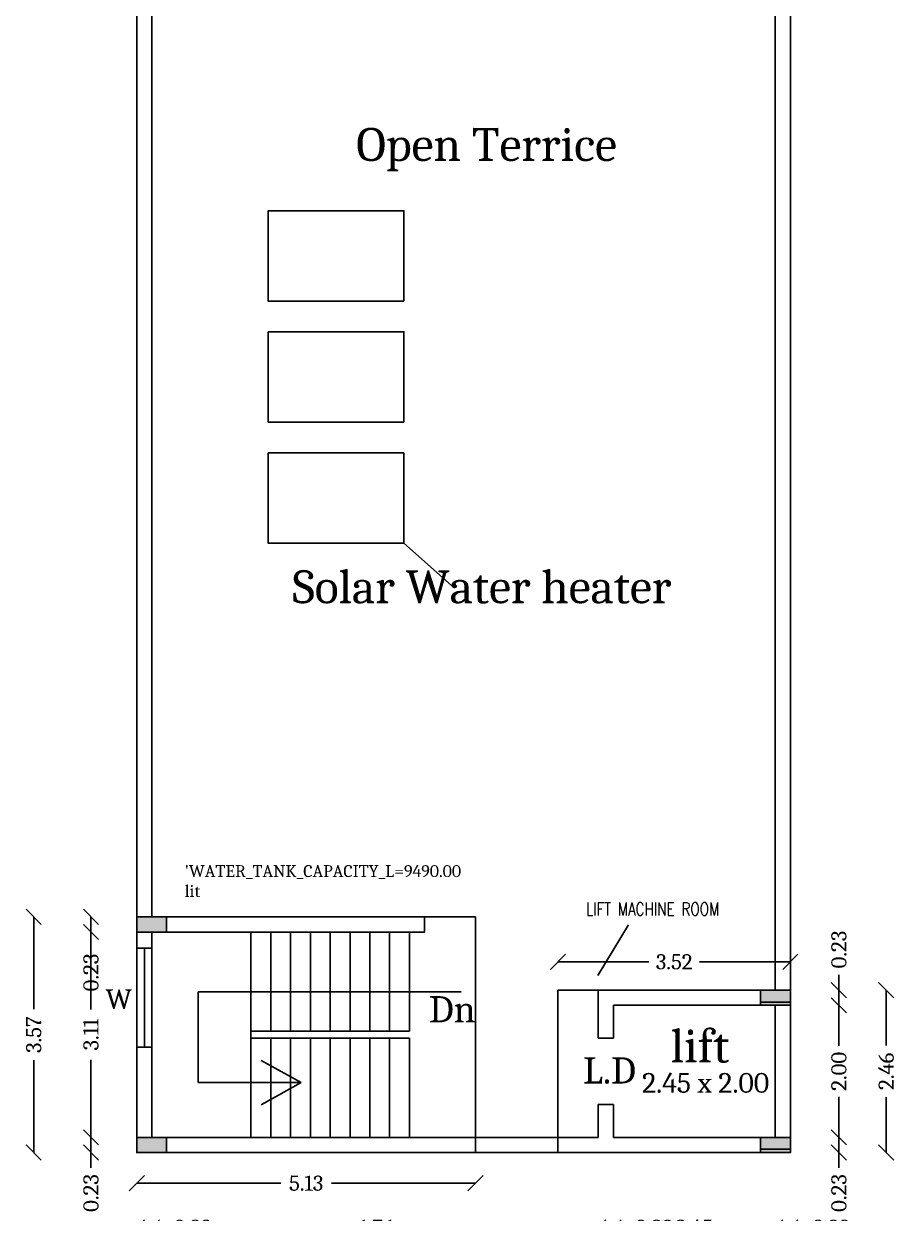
# Model space of a CAD drawing. Header units: metres. Extents: x 54 to 230, y 9 to 104.
# Drawn here: x 118.25 to 131.47, y 29.2 to 47.22 of the extents above; entities that cross this region are included whole.
import ezdxf

# ---------------------------------------------------------------- set-up
doc = ezdxf.new("R2010")
doc.units = ezdxf.units.M
doc.header["$MEASUREMENT"] = 0
for name, color, linetype in [('BLK_1_FLR_2_ROOF_AREA', 54, 'Continuous'), ('BLK_1_STAIR_HEADROOM', 1, 'Continuous'), ('SOLAR_WATER_HEATER', 1, 'Continuous'), ('WATER_TANK_CALCULATION', 146, 'Continuous')]:
    doc.layers.add(name, color=color, linetype=linetype)
doc.styles.add('RS1', font='romans.shx', dxfattribs={"width": 0.75})
doc.styles.get("Standard").update_dxf_attribs({"font": 'Cambria.ttf'})
doc.dimstyles.get("Standard").update_dxf_attribs({"dimtxt": 0.23, "dimasz": 0.23, "dimexe": 0.18, "dimexo": 0.0625, "dimgap": 0.09, "dimtad": 0, "dimzin": 0, "dimdsep": 46, "dimtxsty": 'Standard', "dimblk": 'OBLIQUE', "dimcen": 0.09, "dimse1": 1, "dimse2": 1, "dimadec": 0, "dimazin": 0, "dimtfac": 1, "dimtofl": 0, "dimtmove": 0, "dimatfit": 3, "dimldrblk": 'OBLIQUE', "dimfxl": 0, "dimtolj": 1, "dimtzin": 0, "dimarcsym": 0})

# ---------------------------------------------------------------- blocks, each defined once
blk = doc.blocks.new('_Oblique')
at = {"color": 0, "linetype": 'ByBlock', "lineweight": -2}
blk.add_line((-0.5, -0.5), (0.5, 0.5), dxfattribs=at)
blk = doc.blocks.new('*D224')
at = {"color": 0, "lineweight": -2, "ltscale": 0.25}
for p, q in [((119.268, 33.694), (119.268, 33.464)), ((119.268, 33.464), (119.268, 33.234))]:
    blk.add_line(p, q, dxfattribs=at)
at = {"color": 0, "lineweight": -2, "ltscale": 0.25, "xscale": 0.23, "yscale": 0.23, "zscale": 0.23}
for p, rotation in [((119.268, 33.694), 90), ((119.268, 33.464), 270)]:
    blk.add_blockref('_Oblique', p, dxfattribs=dict(at, rotation=rotation))
at = {"color": 0, "lineweight": 25, "ltscale": 0.25, "insert": (119.268, 32.85), "char_height": 0.23, "attachment_point": 5, "rotation": 90}
blk.add_mtext('\\A1;0.23', dxfattribs=at)
blk = doc.blocks.new('*D225')
at = {"color": 0, "lineweight": -2, "ltscale": 0.25}
for p, q in [((119.268, 33.464), (119.268, 32.292)), ((119.268, 30.354), (119.268, 31.526))]:
    blk.add_line(p, q, dxfattribs=at)
at = {"color": 0, "lineweight": -2, "ltscale": 0.25, "xscale": 0.23, "yscale": 0.23, "zscale": 0.23}
for p, rotation in [((119.268, 33.464), 90), ((119.268, 30.354), 270)]:
    blk.add_blockref('_Oblique', p, dxfattribs=dict(at, rotation=rotation))
at = {"color": 0, "lineweight": 25, "ltscale": 0.25, "insert": (119.268, 31.909), "char_height": 0.23, "attachment_point": 5, "rotation": 90}
blk.add_mtext('\\A1;3.11', dxfattribs=at)
blk = doc.blocks.new('*D226')
at = {"color": 0, "lineweight": -2, "ltscale": 0.25}
for p, q in [((119.268, 30.354), (119.268, 30.124)), ((119.268, 30.124), (119.268, 29.894))]:
    blk.add_line(p, q, dxfattribs=at)
at = {"color": 0, "lineweight": -2, "ltscale": 0.25, "xscale": 0.23, "yscale": 0.23, "zscale": 0.23}
for p, rotation in [((119.268, 30.354), 90), ((119.268, 30.124), 270)]:
    blk.add_blockref('_Oblique', p, dxfattribs=dict(at, rotation=rotation))
at = {"color": 0, "lineweight": 25, "ltscale": 0.25, "insert": (119.268, 29.51), "char_height": 0.23, "attachment_point": 5, "rotation": 90}
blk.add_mtext('\\A1;0.23', dxfattribs=at)
blk = doc.blocks.new('*D23')
at = {"color": 0, "lineweight": -2, "ltscale": 0.25}
for p, q in [((130.597, 32.354), (130.597, 31.741)), ((130.597, 30.354), (130.597, 30.967))]:
    blk.add_line(p, q, dxfattribs=at)
at = {"color": 0, "lineweight": -2, "ltscale": 0.25, "xscale": 0.23, "yscale": 0.23, "zscale": 0.23}
for p, rotation in [((130.597, 32.354), 90), ((130.597, 30.354), 270)]:
    blk.add_blockref('_Oblique', p, dxfattribs=dict(at, rotation=rotation))
at = {"color": 0, "lineweight": 25, "ltscale": 0.25, "insert": (130.597, 31.354), "char_height": 0.23, "attachment_point": 5, "rotation": 90}
blk.add_mtext('\\A1;2.00', dxfattribs=at)
blk = doc.blocks.new('*D24')
at = {"color": 0, "lineweight": -2, "ltscale": 0.25}
for p, q in [((130.597, 30.354), (130.597, 30.124)), ((130.597, 30.124), (130.597, 29.894))]:
    blk.add_line(p, q, dxfattribs=at)
at = {"color": 0, "lineweight": -2, "ltscale": 0.25, "xscale": 0.23, "yscale": 0.23, "zscale": 0.23}
for p, rotation in [((130.597, 30.354), 90), ((130.597, 30.124), 270)]:
    blk.add_blockref('_Oblique', p, dxfattribs=dict(at, rotation=rotation))
at = {"color": 0, "lineweight": 25, "ltscale": 0.25, "insert": (130.597, 29.51), "char_height": 0.23, "attachment_point": 5, "rotation": 90}
blk.add_mtext('\\A1;0.23', dxfattribs=at)
blk = doc.blocks.new('*D26')
at = {"color": 0, "lineweight": -2, "ltscale": 0.25}
for p, q in [((130.597, 32.584), (130.597, 32.814)), ((130.597, 32.354), (130.597, 32.584))]:
    blk.add_line(p, q, dxfattribs=at)
at = {"color": 0, "lineweight": -2, "ltscale": 0.25, "xscale": 0.23, "yscale": 0.23, "zscale": 0.23}
for p, rotation in [((130.597, 32.584), 90), ((130.597, 32.354), 270)]:
    blk.add_blockref('_Oblique', p, dxfattribs=dict(at, rotation=rotation))
at = {"color": 0, "lineweight": 25, "ltscale": 0.25, "insert": (130.597, 33.198), "char_height": 0.23, "attachment_point": 5, "rotation": 90}
blk.add_mtext('\\A1;0.23', dxfattribs=at)
blk = doc.blocks.new('*D27')
at = {"layer": 'BLK_1_STAIR_HEADROOM', "color": 0, "lineweight": -2, "ltscale": 0.25}
for p, q in [((131.314, 32.584), (131.314, 31.743)), ((131.314, 30.124), (131.314, 30.965))]:
    blk.add_line(p, q, dxfattribs=at)
at = {"layer": 'BLK_1_STAIR_HEADROOM', "color": 0, "lineweight": -2, "ltscale": 0.25, "xscale": 0.23, "yscale": 0.23, "zscale": 0.23}
for p, rotation in [((131.314, 32.584), 90), ((131.314, 30.124), 270)]:
    blk.add_blockref('_Oblique', p, dxfattribs=dict(at, rotation=rotation))
at = {"layer": 'BLK_1_STAIR_HEADROOM', "color": 0, "lineweight": 25, "ltscale": 0.25, "insert": (131.314, 31.354), "char_height": 0.23, "attachment_point": 5, "rotation": 90}
blk.add_mtext('\\A1;2.46', dxfattribs=at)
blk = doc.blocks.new('*D230')
at = {"color": 0, "lineweight": -2, "ltscale": 0.25}
for p, q in [((119.962, 28.991), (120.192, 28.991)), ((120.192, 28.991), (120.422, 28.991))]:
    blk.add_line(p, q, dxfattribs=at)
at = {"color": 0, "lineweight": -2, "ltscale": 0.25, "xscale": 0.23, "yscale": 0.23, "zscale": 0.23, "rotation": 180}
blk.add_blockref('_Oblique', (119.962, 28.991), dxfattribs=at)
at = {"color": 0, "lineweight": -2, "ltscale": 0.25, "xscale": 0.23, "yscale": 0.23, "zscale": 0.23}
blk.add_blockref('_Oblique', (120.192, 28.991), dxfattribs=at)
at = {"color": 0, "lineweight": 25, "ltscale": 0.25, "insert": (120.806, 28.991), "char_height": 0.23, "attachment_point": 5}
blk.add_mtext('\\A1;0.23', dxfattribs=at)
blk = doc.blocks.new('*D231')
at = {"color": 0, "lineweight": -2, "ltscale": 0.25}
for p, q in [((120.192, 28.991), (123.183, 28.991)), ((126.952, 28.991), (123.961, 28.991))]:
    blk.add_line(p, q, dxfattribs=at)
at = {"color": 0, "lineweight": -2, "ltscale": 0.25, "xscale": 0.23, "yscale": 0.23, "zscale": 0.23, "rotation": 180}
blk.add_blockref('_Oblique', (120.192, 28.991), dxfattribs=at)
at = {"color": 0, "lineweight": -2, "ltscale": 0.25, "xscale": 0.23, "yscale": 0.23, "zscale": 0.23}
blk.add_blockref('_Oblique', (126.952, 28.991), dxfattribs=at)
at = {"color": 0, "lineweight": 25, "ltscale": 0.25, "insert": (123.572, 28.991), "char_height": 0.23, "attachment_point": 5}
blk.add_mtext('\\A1;6.76', dxfattribs=at)
blk = doc.blocks.new('*D232')
at = {"color": 0, "lineweight": -2, "ltscale": 0.25}
for p, q in [((126.952, 28.991), (127.182, 28.991)), ((127.182, 28.991), (127.412, 28.991))]:
    blk.add_line(p, q, dxfattribs=at)
at = {"color": 0, "lineweight": -2, "ltscale": 0.25, "xscale": 0.23, "yscale": 0.23, "zscale": 0.23, "rotation": 180}
blk.add_blockref('_Oblique', (126.952, 28.991), dxfattribs=at)
at = {"color": 0, "lineweight": -2, "ltscale": 0.25, "xscale": 0.23, "yscale": 0.23, "zscale": 0.23}
blk.add_blockref('_Oblique', (127.182, 28.991), dxfattribs=at)
at = {"color": 0, "lineweight": 25, "ltscale": 0.25, "insert": (127.796, 28.991), "char_height": 0.23, "attachment_point": 5}
blk.add_mtext('\\A1;0.23', dxfattribs=at)
blk = doc.blocks.new('*D233')
at = {"color": 0, "lineweight": -2, "ltscale": 0.25}
for p, q in [((127.182, 28.991), (128.022, 28.991)), ((129.632, 28.991), (128.792, 28.991))]:
    blk.add_line(p, q, dxfattribs=at)
at = {"color": 0, "lineweight": -2, "ltscale": 0.25, "xscale": 0.23, "yscale": 0.23, "zscale": 0.23, "rotation": 180}
blk.add_blockref('_Oblique', (127.182, 28.991), dxfattribs=at)
at = {"color": 0, "lineweight": -2, "ltscale": 0.25, "xscale": 0.23, "yscale": 0.23, "zscale": 0.23}
blk.add_blockref('_Oblique', (129.632, 28.991), dxfattribs=at)
at = {"color": 0, "lineweight": 25, "ltscale": 0.25, "insert": (128.407, 28.991), "char_height": 0.23, "attachment_point": 5}
blk.add_mtext('\\A1;2.45', dxfattribs=at)
blk = doc.blocks.new('*D234')
at = {"color": 0, "lineweight": -2, "ltscale": 0.25}
for p, q in [((129.632, 28.991), (129.862, 28.991)), ((129.862, 28.991), (130.092, 28.991))]:
    blk.add_line(p, q, dxfattribs=at)
at = {"color": 0, "lineweight": -2, "ltscale": 0.25, "xscale": 0.23, "yscale": 0.23, "zscale": 0.23, "rotation": 180}
blk.add_blockref('_Oblique', (129.632, 28.991), dxfattribs=at)
at = {"color": 0, "lineweight": -2, "ltscale": 0.25, "xscale": 0.23, "yscale": 0.23, "zscale": 0.23}
blk.add_blockref('_Oblique', (129.862, 28.991), dxfattribs=at)
at = {"color": 0, "lineweight": 25, "ltscale": 0.25, "insert": (130.476, 28.991), "char_height": 0.23, "attachment_point": 5}
blk.add_mtext('\\A1;0.23', dxfattribs=at)
blk = doc.blocks.new('*D235')
at = {"color": 0, "lineweight": -2, "ltscale": 0.25}
for p, q in [((119.962, 28.236), (124.523, 28.236)), ((129.862, 28.236), (125.301, 28.236))]:
    blk.add_line(p, q, dxfattribs=at)
at = {"color": 0, "lineweight": -2, "ltscale": 0.25, "xscale": 0.23, "yscale": 0.23, "zscale": 0.23, "rotation": 180}
blk.add_blockref('_Oblique', (119.962, 28.236), dxfattribs=at)
at = {"color": 0, "lineweight": -2, "ltscale": 0.25, "xscale": 0.23, "yscale": 0.23, "zscale": 0.23}
blk.add_blockref('_Oblique', (129.862, 28.236), dxfattribs=at)
at = {"color": 0, "lineweight": 25, "ltscale": 0.25, "insert": (124.912, 28.236), "char_height": 0.23, "attachment_point": 5}
blk.add_mtext('\\A1;9.90', dxfattribs=at)
blk = doc.blocks.new('*D68')
at = {"layer": 'BLK_1_STAIR_HEADROOM', "color": 0, "lineweight": -2, "ltscale": 0.25}
for p, q in [((119.962, 29.659), (122.145, 29.659)), ((125.092, 29.659), (122.909, 29.659))]:
    blk.add_line(p, q, dxfattribs=at)
at = {"layer": 'BLK_1_STAIR_HEADROOM', "color": 0, "lineweight": -2, "ltscale": 0.25, "xscale": 0.23, "yscale": 0.23, "zscale": 0.23, "rotation": 180}
blk.add_blockref('_Oblique', (119.962, 29.659), dxfattribs=at)
at = {"layer": 'BLK_1_STAIR_HEADROOM', "color": 0, "lineweight": -2, "ltscale": 0.25, "xscale": 0.23, "yscale": 0.23, "zscale": 0.23}
blk.add_blockref('_Oblique', (125.092, 29.659), dxfattribs=at)
at = {"layer": 'BLK_1_STAIR_HEADROOM', "color": 0, "lineweight": 25, "ltscale": 0.25, "insert": (122.527, 29.659), "char_height": 0.23, "attachment_point": 5}
blk.add_mtext('\\A1;5.13', dxfattribs=at)
blk = doc.blocks.new('*D69')
at = {"layer": 'BLK_1_STAIR_HEADROOM', "color": 0, "lineweight": -2, "ltscale": 0.25}
for p, q in [((118.401, 33.694), (118.401, 32.296)), ((118.401, 30.124), (118.401, 31.522))]:
    blk.add_line(p, q, dxfattribs=at)
at = {"layer": 'BLK_1_STAIR_HEADROOM', "color": 0, "lineweight": -2, "ltscale": 0.25, "xscale": 0.23, "yscale": 0.23, "zscale": 0.23}
for p, rotation in [((118.401, 33.694), 90), ((118.401, 30.124), 270)]:
    blk.add_blockref('_Oblique', p, dxfattribs=dict(at, rotation=rotation))
at = {"layer": 'BLK_1_STAIR_HEADROOM', "color": 0, "lineweight": 25, "ltscale": 0.25, "insert": (118.401, 31.909), "char_height": 0.23, "attachment_point": 5, "rotation": 90}
blk.add_mtext('\\A1;3.57', dxfattribs=at)
blk = doc.blocks.new('*D253')
at = {"layer": 'BLK_1_STAIR_HEADROOM', "color": 0, "lineweight": -2, "ltscale": 0.25}
for p, q in [((126.342, 33.013), (127.72, 33.013)), ((129.862, 33.013), (128.485, 33.013))]:
    blk.add_line(p, q, dxfattribs=at)
at = {"layer": 'BLK_1_STAIR_HEADROOM', "color": 0, "lineweight": -2, "ltscale": 0.25, "xscale": 0.23, "yscale": 0.23, "zscale": 0.23, "rotation": 180}
blk.add_blockref('_Oblique', (126.342, 33.013), dxfattribs=at)
at = {"layer": 'BLK_1_STAIR_HEADROOM', "color": 0, "lineweight": -2, "ltscale": 0.25, "xscale": 0.23, "yscale": 0.23, "zscale": 0.23}
blk.add_blockref('_Oblique', (129.862, 33.013), dxfattribs=at)
at = {"layer": 'BLK_1_STAIR_HEADROOM', "color": 0, "lineweight": 25, "ltscale": 0.25, "insert": (128.102, 33.013), "char_height": 0.23, "attachment_point": 5}
blk.add_mtext('\\A1;3.52', dxfattribs=at)

msp = doc.modelspace()

# ---------------------------------------------------------------- hatches: boundary and pattern name
at = {"lineweight": 25, "ltscale": 0.25}
h = msp.add_hatch(color=0, dxfattribs=at)
h.dxf.hatch_style = 1
h.paths.add_polyline_path([(120.412, 33.464), (120.412, 33.694), (119.962, 33.694), (119.962, 33.464)])
h = msp.add_hatch(color=0, dxfattribs=at)
h.dxf.hatch_style = 1
h.paths.add_polyline_path([(129.862, 32.354), (129.862, 32.584), (129.412, 32.584), (129.412, 32.354)])
h = msp.add_hatch(color=0, dxfattribs=at)
h.dxf.hatch_style = 1
h.paths.add_polyline_path([(120.412, 30.124), (120.412, 30.354), (119.962, 30.354), (119.962, 30.124)])
h = msp.add_hatch(color=0, dxfattribs=at)
h.dxf.hatch_style = 1
h.paths.add_polyline_path([(129.862, 30.124), (129.862, 30.354), (129.412, 30.354), (129.412, 30.124)])
h = msp.add_hatch(color=0, dxfattribs=at)
h.dxf.hatch_style = 1
h.paths.add_polyline_path([(129.862, 30.124), (129.862, 30.354), (129.412, 30.354), (129.412, 30.124)])

# ---------------------------------------------------------------- linework, layer by layer
at = {"color": 0, "lineweight": 25, "ltscale": 0.25}
for p, q in [((119.962, 67.024), (119.962, 30.124)), ((129.862, 30.124), (129.862, 67.024)), ((120.192, 62.834), (120.192, 33.694)), ((129.632, 34.784), (129.632, 60.434)), ((120.192, 34.922), (120.192, 33.694)), ((129.632, 33.694), (129.632, 34.784)), ((129.632, 32.584), (129.632, 34.604)), ((119.962, 33.694), (120.412, 33.694)), ((119.962, 33.464), (119.962, 33.694)), ((120.192, 33.694), (125.092, 33.694)), ((120.412, 33.694), (120.412, 33.464)), ((124.322, 33.694), (124.322, 33.464)), ((125.092, 33.694), (125.092, 30.354)), ((120.412, 33.464), (119.962, 33.464)), ((120.192, 33.464), (124.322, 33.464)), ((120.192, 33.464), (120.192, 30.354)), ((121.692, 33.464), (121.692, 30.354)), ((121.992, 33.464), (121.992, 31.964)), ((122.292, 33.464), (122.292, 31.964)), ((122.592, 33.464), (122.592, 31.964)), ((122.892, 33.464), (122.892, 31.964)), ((123.192, 33.464), (123.192, 31.964)), ((123.492, 33.464), (123.492, 31.964)), ((123.792, 33.464), (123.792, 31.964)), ((124.092, 33.464), (124.092, 31.964)), ((119.962, 33.219), (120.192, 33.219)), ((120.077, 33.219), (120.077, 31.719)), ((124.877, 32.558), (120.892, 32.558)), ((120.892, 32.558), (120.892, 31.183)), ((126.342, 30.354), (126.342, 32.584)), ((126.952, 32.584), (129.632, 32.584)), ((126.952, 31.854), (126.952, 32.584)), ((129.412, 32.584), (129.862, 32.584)), ((129.412, 32.354), (129.412, 32.584)), ((129.862, 32.584), (129.862, 32.354)), ((127.182, 32.354), (129.632, 32.354)), ((127.182, 31.854), (127.182, 32.354)), ((129.412, 32.404), (129.862, 32.404)), ((129.862, 32.354), (129.412, 32.354)), ((129.632, 30.354), (129.632, 32.354)), ((121.692, 31.964), (124.092, 31.964)), ((119.962, 31.719), (120.192, 31.719)), ((121.692, 31.854), (124.092, 31.854)), ((121.992, 31.854), (121.992, 30.354)), ((122.292, 31.854), (122.292, 30.354)), ((122.592, 31.854), (122.592, 30.354)), ((122.892, 31.854), (122.892, 30.354)), ((123.192, 31.854), (123.192, 30.354)), ((123.492, 31.854), (123.492, 30.354)), ((123.792, 31.854), (123.792, 30.354)), ((124.092, 31.854), (124.092, 30.354)), ((127.182, 31.854), (126.952, 31.854)), ((122.451, 31.183), (121.847, 31.518)), ((120.892, 31.183), (122.451, 31.183)), ((122.451, 31.183), (121.847, 30.848)), ((126.952, 30.354), (126.952, 30.854)), ((127.182, 30.854), (126.952, 30.854)), ((127.182, 30.354), (127.182, 30.854)), ((119.962, 30.354), (124.322, 30.354)), ((119.962, 30.354), (120.412, 30.354)), ((119.962, 30.124), (119.962, 30.354)), ((120.412, 30.354), (120.412, 30.124)), ((124.322, 30.354), (126.952, 30.354)), ((127.182, 30.354), (129.632, 30.354)), ((129.412, 30.354), (129.862, 30.354)), ((129.412, 30.124), (129.412, 30.354)), ((129.412, 30.354), (129.862, 30.354)), ((129.412, 30.124), (129.412, 30.354)), ((129.862, 30.354), (129.862, 30.124)), ((129.862, 30.354), (129.862, 30.124)), ((119.962, 30.124), (129.862, 30.124)), ((119.962, 30.124), (129.862, 30.124)), ((120.412, 30.124), (119.962, 30.124)), ((129.412, 30.174), (129.862, 30.174)), ((129.412, 30.174), (129.862, 30.174)), ((129.862, 30.124), (129.412, 30.124)), ((129.862, 30.124), (129.412, 30.124))]:
    msp.add_line(p, q, dxfattribs=at)
at = {"color": 0}
for p, q in [((124.008, 39.352), (124.776, 38.673)), ((126.944, 32.804), (127.412, 33.575))]:
    msp.add_line(p, q, dxfattribs=at)
at = {"lineweight": 25, "ltscale": 0.25}
msp.add_line((126.952, 32.584), (126.342, 32.584), dxfattribs=at)
msp.add_lwpolyline([(126.342, 32.584), (129.862, 32.584), (129.862, 30.124), (126.342, 30.124)], close=True, dxfattribs=at)
at = {"layer": 'BLK_1_FLR_2_ROOF_AREA', "color": 54, "lineweight": 25, "ltscale": 0.25}
msp.add_lwpolyline([(129.862, 67.024), (119.962, 67.024), (119.962, 30.124), (129.862, 30.124), (129.862, 40.224)], close=True, dxfattribs=at)
at = {"layer": 'BLK_1_STAIR_HEADROOM', "lineweight": 25, "ltscale": 0.25}
for points in [[(119.962, 33.694), (125.092, 33.694), (125.092, 30.124), (119.962, 30.124)], [(126.342, 32.584), (129.862, 32.584), (129.862, 30.124), (126.342, 30.124)]]:
    msp.add_lwpolyline(points, close=True, dxfattribs=at)
at = {"layer": 'SOLAR_WATER_HEATER', "color": 1}
for points in [[(124.008, 43.019), (121.953, 43.019), (121.953, 44.389), (124.008, 44.389)], [(124.008, 41.186), (121.953, 41.186), (121.953, 42.556), (124.008, 42.556)], [(124.008, 40.722), (121.953, 40.722), (121.953, 39.352), (124.008, 39.352)]]:
    msp.add_lwpolyline(points, close=True, dxfattribs=at)

# ---------------------------------------------------------------- texts
at = {"color": 0}
for s, height, p in [('Open Terrice', 0.5, (123.286, 45.143)), ('Solar Water heater', 0.5, (122.319, 38.444)), ('W', 0.3, (119.489, 32.297)), ('Dn', 0.4, (124.386, 32.094)), ('lift', 0.5, (128.048, 31.488)), ('L.D', 0.4, (126.722, 31.168)), ('2.45 x 2.00', 0.3, (127.616, 31.03))]:
    msp.add_text(s, height=height, dxfattribs=at).set_placement(p)
at = {"color": 4, "insert": (126.766, 33.913), "char_height": 0.2, "width": 3.39808, "attachment_point": 1, "style": 'RS1'}
msp.add_mtext('\\A1;LIFT MACHINE ROOM ', dxfattribs=at)
at = {"layer": 'WATER_TANK_CALCULATION', "lineweight": 25, "insert": (120.688, 34.477), "char_height": 0.18, "width": 4.00901, "attachment_point": 1}
msp.add_mtext("'WATER_TANK_CAPACITY_L=9490.00 lit", dxfattribs=at)

# ---------------------------------------------------------------- dimensions: what is measured, and where the dimension line sits
at = {"lineweight": 25, "ltscale": 0.25}
for base, p1, p2, picture, middle in [((119.268, 33.464), (120.192, 33.694), (120.192, 33.464), '*D224', (119.268, 32.85)), ((119.268, 30.354), (120.192, 33.464), (120.187, 30.354), '*D225', (119.268, 31.909)), ((130.597, 32.584), (129.321, 32.354), (129.321, 32.584), '*D26', (130.597, 33.198)), ((130.597, 30.354), (129.141, 32.354), (129.371, 30.354), '*D23', (130.597, 31.354)), ((119.268, 30.124), (120.187, 30.354), (119.962, 30.124), '*D226', (119.268, 29.51)), ((130.597, 30.124), (129.371, 30.354), (129.371, 30.124), '*D24', (130.597, 29.51))]:
    dim = msp.add_linear_dim(base=base, p1=p1, p2=p2, angle=90, dimstyle='Standard', dxfattribs=at)
    dim.commit()
    dim.dimension.update_dxf_attribs({"geometry": picture, "text_midpoint": middle})
for base, p1, p2, picture, middle in [((120.192, 28.991), (119.962, 30.354), (120.192, 30.354), '*D230', (120.806, 28.991)), ((126.952, 28.991), (120.192, 30.354), (126.952, 30.354), '*D231', (123.572, 28.991)), ((127.182, 28.991), (126.952, 30.354), (127.182, 30.354), '*D232', (127.796, 28.991)), ((129.632, 28.991), (127.182, 30.354), (129.632, 30.354), '*D233', (128.407, 28.991)), ((129.862, 28.991), (129.632, 30.354), (129.862, 30.124), '*D234', (130.476, 28.991)), ((129.862, 28.236), (119.962, 30.124), (129.862, 30.124), '*D235', (124.912, 28.236))]:
    dim = msp.add_linear_dim(base=base, p1=p1, p2=p2, dimstyle='Standard', dxfattribs=at)
    dim.commit()
    dim.dimension.update_dxf_attribs({"geometry": picture, "text_midpoint": middle})
at = {"layer": 'BLK_1_STAIR_HEADROOM', "lineweight": 25, "ltscale": 0.25}
for base, p1, p2, picture, middle in [((118.401, 30.124), (119.962, 33.694), (119.962, 30.124), '*D69', (118.401, 31.909)), ((131.314, 30.124), (129.371, 32.584), (129.371, 30.124), '*D27', (131.314, 31.354))]:
    dim = msp.add_linear_dim(base=base, p1=p1, p2=p2, angle=90, dimstyle='Standard', dxfattribs=at)
    dim.commit()
    dim.dimension.update_dxf_attribs({"geometry": picture, "text_midpoint": middle})
for base, p1, p2, picture, middle in [((119.962, 29.659), (125.092, 33.694), (119.962, 33.694), '*D68', (122.527, 29.659)), ((129.862, 33.013), (126.342, 32.584), (129.862, 32.584), '*D253', (128.102, 33.013))]:
    dim = msp.add_linear_dim(base=base, p1=p1, p2=p2, dimstyle='Standard', dxfattribs=at)
    dim.commit()
    dim.dimension.update_dxf_attribs({"geometry": picture, "text_midpoint": middle})

doc.saveas('drawing.dxf')
